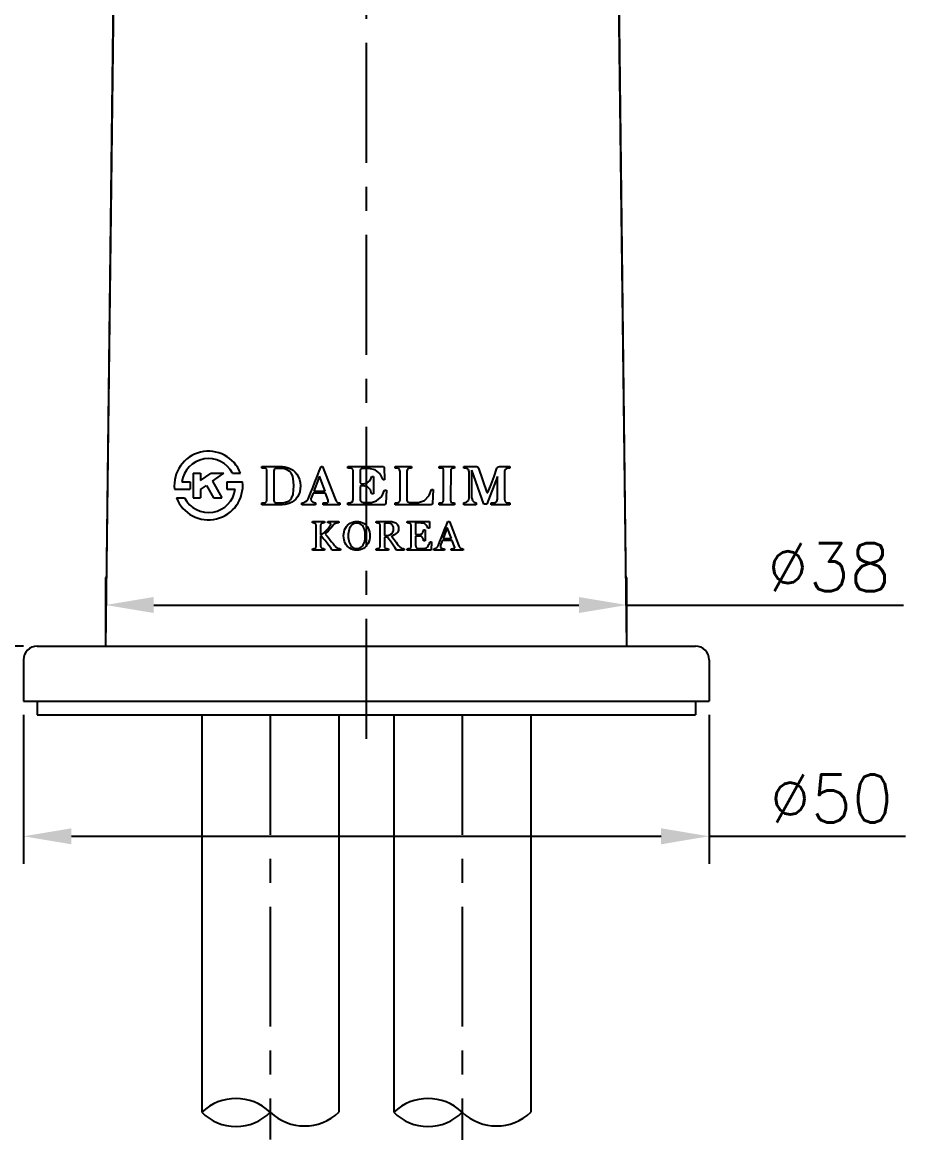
# Model space of a CAD drawing. Extents: x 8340 to 8934, y -6177 to -5757.
# Drawn here: x 8496.8 to 8561.2, y -6075 to -5993.5 of the extents above; entities that cross this region are included whole.
import ezdxf

# ---------------------------------------------------------------- set-up
doc = ezdxf.new("R2010")
doc.units = 0
doc.header["$LTSCALE"] = 7
doc.header["$MEASUREMENT"] = 0
doc.linetypes.add('CENTER', pattern=[2, 1.25, -0.25, 0.25, -0.25])
doc.layers.get('0').update_dxf_attribs({"color": 2, "linetype": 'CONTINUOUS'})
doc.layers.get('Defpoints').update_dxf_attribs({"linetype": 'CONTINUOUS'})
for name, color, linetype in [('CL', 1, 'CENTER'), ('D', 2, 'CONTINUOUS'), ('DIM', 2, 'CONTINUOUS'), ('DWG', 7, 'CONTINUOUS')]:
    doc.layers.add(name, color=color, linetype=linetype)
doc.styles.add('GHS', font='ROMANS.shx', dxfattribs={"bigfont": 'GHS.shx'})
doc.dimstyles.new('HONG', dxfattribs={"dimscale": 0, "dimtxt": 3.5, "dimasz": 3.5, "dimexe": 2, "dimexo": 1, "dimgap": 1, "dimtad": 1, "dimdec": 4, "dimdsep": 46, "dimtxsty": 'GHS', "dimcen": 3, "dimclrd": 2, "dimclre": 2, "dimclrt": 2, "dimadec": 0, "dimazin": 0, "dimtfac": 1, "dimtdec": 4, "dimtmove": 0, "dimatfit": 2, "dimfxl": 0, "dimtvp": 1, "dimtolj": 1, "dimarcsym": 0})

# ---------------------------------------------------------------- blocks, each defined once
blk = doc.blocks.new('*D12')
at = {"layer": 'D', "color": 2, "lineweight": -2}
for p, q in [((8496.894, -6043.982), (8496.894, -6054.848)), ((8546.894, -6043.982), (8546.894, -6054.848)), ((8500.394, -6052.848), (8543.394, -6052.848)), ((8546.894, -6052.848), (8561.228, -6052.848))]:
    blk.add_line(p, q, dxfattribs=at)
at = {"layer": 'D', "color": 2}
for points in [[(8500.394, -6052.265), (8500.394, -6053.432), (8496.894, -6052.848)], [(8543.394, -6052.265), (8543.394, -6053.432), (8546.894, -6052.848)]]:
    blk.add_solid(points, dxfattribs=at)
at = {"layer": 'Defpoints', "color": 0}
for p in [(8496.894, -6042.982), (8546.894, -6042.982), (8546.894, -6052.848)]:
    blk.add_point(p, dxfattribs=at)
at = {"layer": 'D', "color": 2, "insert": (8555.811, -6050.098), "char_height": 3.5, "attachment_point": 5, "style": 'GHS'}
blk.add_mtext('\\A1;%%C50', dxfattribs=at)
blk = doc.blocks.new('*D13')
at = {"layer": 'D', "color": 2, "lineweight": -2}
for p, q in [((8503.894, -5913.982), (8484.901, -5913.982)), ((8486.901, -6035.482), (8486.901, -5917.482)), ((8496.894, -6038.982), (8484.901, -6038.982))]:
    blk.add_line(p, q, dxfattribs=at)
at = {"layer": 'D', "color": 2}
for points in [[(8486.318, -5917.482), (8487.485, -5917.482), (8486.901, -5913.982)], [(8486.318, -6035.482), (8487.485, -6035.482), (8486.901, -6038.982)]]:
    blk.add_solid(points, dxfattribs=at)
at = {"layer": 'Defpoints', "color": 0}
for p in [(8486.901, -5913.982), (8504.894, -5913.982), (8497.894, -6038.982)]:
    blk.add_point(p, dxfattribs=at)
at = {"layer": 'D', "color": 2, "insert": (8484.151, -5976.482), "char_height": 3.5, "attachment_point": 5, "rotation": 90, "style": 'GHS'}
blk.add_mtext('\\A1;125', dxfattribs=at)
blk = doc.blocks.new('*D14')
at = {"layer": 'D', "color": 2, "lineweight": -2}
for p, q in [((8504.884, -5856.982), (8467.529, -5856.982)), ((8469.529, -5860.482), (8469.529, -6035.482)), ((8491.703, -6038.982), (8467.529, -6038.982))]:
    blk.add_line(p, q, dxfattribs=at)
at = {"layer": 'D', "color": 2}
for points in [[(8468.946, -5860.482), (8470.112, -5860.482), (8469.529, -5856.982)], [(8468.946, -6035.482), (8470.112, -6035.482), (8469.529, -6038.982)]]:
    blk.add_solid(points, dxfattribs=at)
at = {"layer": 'Defpoints', "color": 0}
for p in [(8505.884, -5856.982), (8469.529, -6038.982), (8492.703, -6038.982)]:
    blk.add_point(p, dxfattribs=at)
at = {"layer": 'D', "color": 2, "insert": (8466.779, -5949.423), "char_height": 3.5, "attachment_point": 5, "rotation": 90, "style": 'GHS'}
blk.add_mtext('\\A1;182', dxfattribs=at)
blk = doc.blocks.new('*D15')
at = {"layer": 'D', "color": 2, "lineweight": -2}
for p, q in [((8502.895, -6037.982), (8502.895, -6033.981)), ((8540.895, -6037.982), (8540.895, -6033.981)), ((8506.395, -6035.981), (8537.395, -6035.981)), ((8540.895, -6035.981), (8561.061, -6035.981))]:
    blk.add_line(p, q, dxfattribs=at)
at = {"layer": 'D', "color": 2}
for points in [[(8506.395, -6035.397), (8506.395, -6036.564), (8502.895, -6035.981)], [(8537.395, -6035.397), (8537.395, -6036.564), (8540.895, -6035.981)]]:
    blk.add_solid(points, dxfattribs=at)
at = {"layer": 'Defpoints', "color": 0}
for p in [(8540.895, -6035.981), (8502.895, -6038.982), (8540.895, -6038.982)]:
    blk.add_point(p, dxfattribs=at)
at = {"layer": 'D', "color": 2, "insert": (8555.645, -6033.231), "char_height": 3.5, "attachment_point": 5, "style": 'GHS'}
blk.add_mtext('\\A1;%%C38', dxfattribs=at)

msp = doc.modelspace()

# ---------------------------------------------------------------- linework, layer by layer
at = {"color": 7, "linetype": 'Continuous'}
for p, q in [((8502.89464, -6038.98238), (8504.38869, -5914.47634)), ((8540.89451, -6038.98238), (8539.40043, -5914.47636)), ((8502.90339, -6038.98238), (8503.84712, -5960.38097)), ((8540.88546, -6038.98238), (8539.94173, -5960.38097)), ((8497.89443, -6038.98238), (8545.89443, -6038.98238)), ((8496.89443, -6039.98238), (8496.89443, -6042.98238)), ((8546.89443, -6039.98238), (8546.89443, -6042.98238)), ((8496.89443, -6042.98238), (8546.89443, -6042.98238)), ((8497.89443, -6042.98238), (8497.89443, -6043.98238)), ((8545.89443, -6042.98238), (8545.89443, -6043.98238)), ((8497.89443, -6043.98238), (8545.89443, -6043.98238))]:
    msp.add_line(p, q, dxfattribs=at)
for centre, start, end in [((8497.89443, -6039.98238), 90, 180), ((8545.89443, -6039.98238), 0, 90)]:
    msp.add_arc(centre, 1, start, end, dxfattribs=at)
for centre, radius, start, end in [((8512.39443, -6075.59727), 3.6244, 46.3881408, 133.6118592), ((8526.39443, -6075.59727), 3.6244, 46.3881408, 133.6118592), ((8512.39443, -6070.49081), 3.52303, 224.7963347, 315.2036653), ((8517.39443, -6070.34979), 3.62378, 226.3787465, 313.6212535), ((8526.39443, -6070.49081), 3.52303, 224.7963347, 315.2036653), ((8531.39443, -6070.34979), 3.62378, 226.3787465, 313.6212535)]:
    msp.add_arc(centre, radius, start, end)
at = {"layer": 'CL'}
for p, q in [((8521.89443, -5854.98238), (8521.89443, -6045.98244)), ((8514.89443, -6043.98238), (8514.89443, -6074.9731)), ((8528.89443, -6043.98238), (8528.89443, -6074.99498))]:
    msp.add_line(p, q, dxfattribs=at)
at = {"layer": 'DIM'}
for p, q in [((8514.27395, -6026.00105), (8514.27395, -6025.86779)), ((8514.27395, -6025.86779), (8515.62849, -6025.86779)), ((8515.62849, -6025.86779), (8515.79601, -6025.87626)), ((8515.79601, -6025.87626), (8515.96185, -6025.90192)), ((8515.96185, -6025.90192), (8516.12604, -6025.94515)), ((8518.45839, -6026.22083), (8518.59563, -6025.86782)), ((8518.59563, -6025.86782), (8518.70655, -6025.86782)), ((8518.70655, -6025.86782), (8519.62694, -6028.24941)), ((8520.55849, -6026.00785), (8520.55849, -6025.86779)), ((8520.55849, -6025.86779), (8523.09381, -6025.86779)), ((8523.09381, -6025.86779), (8523.14446, -6025.87869)), ((8523.14446, -6025.87869), (8523.17421, -6025.90318)), ((8523.17421, -6025.90318), (8523.18671, -6025.93896)), ((8524.00819, -6026.00785), (8524.00819, -6025.86779)), ((8524.00819, -6025.86779), (8525.19011, -6025.86779)), ((8525.19011, -6025.86779), (8525.19011, -6026.00785)), ((8527.2207, -6025.86779), (8528.33546, -6025.86779)), ((8527.2207, -6026.00785), (8527.2207, -6025.86779)), ((8528.33546, -6025.86779), (8528.33546, -6026.00785)), ((8529.01578, -6025.86779), (8529.86697, -6025.86779)), ((8529.01578, -6026.00785), (8529.01578, -6025.86779)), ((8529.86697, -6025.86779), (8529.94832, -6025.88695)), ((8529.94832, -6025.88695), (8530.01952, -6025.93309)), ((8531.46084, -6025.94355), (8531.52483, -6025.89388)), ((8531.52483, -6025.89388), (8531.60041, -6025.86779)), ((8531.60041, -6025.86779), (8532.36265, -6025.86779)), ((8532.36265, -6025.86779), (8532.36265, -6026.00774)), ((8509.27295, -6026.37518), (8509.27295, -6028.16089)), ((8509.27295, -6026.37518), (8509.80866, -6026.37518)), ((8509.80866, -6026.37518), (8509.80866, -6026.90904)), ((8509.80866, -6026.90904), (8510.5711, -6026.37518)), ((8510.5711, -6026.37518), (8511.50509, -6026.37518)), ((8510.67046, -6026.95959), (8511.50509, -6026.37518)), ((8512.13865, -6026.37518), (8512.72414, -6026.37518)), ((8514.46908, -6026.00153), (8514.27395, -6026.00105)), ((8514.57861, -6026.03191), (8514.46908, -6026.00153)), ((8514.63531, -6026.10962), (8514.57861, -6026.03191)), ((8514.65072, -6026.21707), (8514.63531, -6026.10962)), ((8514.65072, -6028.32918), (8514.65072, -6026.21707)), ((8515.17246, -6026.12315), (8515.15548, -6026.1986)), ((8515.15548, -6026.1986), (8515.15548, -6028.34794)), ((8515.2273, -6026.05798), (8515.17246, -6026.12315)), ((8515.32638, -6026.03005), (8515.2273, -6026.05798)), ((8515.39613, -6026.02869), (8515.32638, -6026.03005)), ((8515.46533, -6026.02776), (8515.39613, -6026.02869)), ((8515.52607, -6026.0274), (8515.46533, -6026.02776)), ((8515.71342, -6026.03021), (8515.52607, -6026.0274)), ((8515.91736, -6026.04723), (8515.71342, -6026.03021)), ((8516.08537, -6026.09141), (8515.91736, -6026.04723)), ((8516.2066, -6026.15937), (8516.08537, -6026.09141)), ((8516.12604, -6025.94515), (8516.28199, -6026.00347)), ((8516.31095, -6026.24154), (8516.2066, -6026.15937)), ((8516.28199, -6026.00347), (8516.4238, -6026.07384)), ((8516.40495, -6026.34007), (8516.31095, -6026.24154)), ((8516.53194, -6026.61756), (8516.40495, -6026.34007)), ((8516.4238, -6026.07384), (8516.5517, -6026.1555)), ((8516.59029, -6026.97101), (8516.53194, -6026.61756)), ((8516.5517, -6026.1555), (8516.70418, -6026.28497)), ((8516.70418, -6026.28497), (8516.83347, -6026.43814)), ((8516.83347, -6026.43814), (8516.9389, -6026.61542)), ((8516.9389, -6026.61542), (8517.01891, -6026.81589)), ((8518.47043, -6026.59601), (8518.05994, -6027.67301)), ((8518.14823, -6027.02133), (8518.30934, -6026.60538)), ((8518.30934, -6026.60538), (8518.45839, -6026.22083)), ((8518.88874, -6027.67301), (8518.47043, -6026.59601)), ((8520.7674, -6026.00975), (8520.55849, -6026.00785)), ((8520.84793, -6026.03698), (8520.7674, -6026.00975)), ((8520.90769, -6026.10187), (8520.84793, -6026.03698)), ((8520.93108, -6026.18662), (8520.90769, -6026.10187)), ((8520.94103, -6028.28719), (8520.93108, -6026.18662)), ((8521.45808, -6026.09618), (8521.43647, -6026.17487)), ((8521.43647, -6026.17487), (8521.43647, -6027.02271)), ((8521.51558, -6026.04479), (8521.45808, -6026.09618)), ((8521.61251, -6026.02335), (8521.51558, -6026.04479)), ((8522.07215, -6026.02335), (8521.61251, -6026.02335)), ((8522.5425, -6026.12614), (8522.07215, -6026.02335)), ((8522.18745, -6026.90751), (8522.29505, -6026.61614)), ((8522.29505, -6026.61614), (8522.40844, -6026.61614)), ((8522.40844, -6026.61614), (8522.40844, -6027.87138)), ((8522.90752, -6026.41563), (8522.5425, -6026.12614)), ((8523.1282, -6026.86349), (8522.90752, -6026.41563)), ((8523.18671, -6025.93896), (8523.23408, -6026.86349)), ((8524.14621, -6026.00864), (8524.00819, -6026.00785)), ((8524.24606, -6026.03662), (8524.14621, -6026.00864)), ((8524.32468, -6026.11859), (8524.24606, -6026.03662)), ((8524.35515, -6026.2555), (8524.32468, -6026.11859)), ((8524.35636, -6028.3025), (8524.35515, -6026.2555)), ((8524.85454, -6026.22995), (8524.85168, -6028.25028)), ((8524.87066, -6026.13698), (8524.85454, -6026.22995)), ((8524.93643, -6026.04963), (8524.87066, -6026.13698)), ((8525.05351, -6026.00895), (8524.93643, -6026.04963)), ((8525.19011, -6026.00785), (8525.05351, -6026.00895)), ((8527.36825, -6026.00885), (8527.2207, -6026.00785)), ((8527.46745, -6026.03572), (8527.36825, -6026.00885)), ((8527.51771, -6026.10035), (8527.46745, -6026.03572)), ((8527.53164, -6026.17547), (8527.51771, -6026.10035)), ((8527.53164, -6028.29866), (8527.53164, -6026.17547)), ((8528.04958, -6026.15772), (8528.04602, -6028.34044)), ((8528.06972, -6026.08528), (8528.04958, -6026.15772)), ((8528.12304, -6026.03064), (8528.06972, -6026.08528)), ((8528.19896, -6026.00885), (8528.12304, -6026.03064)), ((8528.33546, -6026.00785), (8528.19896, -6026.00885)), ((8529.12642, -6026.00661), (8529.01578, -6026.00785)), ((8529.24608, -6026.02748), (8529.12642, -6026.00661)), ((8529.34986, -6026.10421), (8529.24608, -6026.02748)), ((8529.39407, -6026.25854), (8529.34986, -6026.10421)), ((8529.39345, -6028.17138), (8529.39407, -6026.25854)), ((8529.59659, -6028.19065), (8529.59659, -6026.15661)), ((8530.47851, -6028.62267), (8529.59684, -6026.15729)), ((8530.01952, -6025.93309), (8530.07436, -6026.00823)), ((8530.07436, -6026.00823), (8530.69564, -6027.78467)), ((8531.4644, -6026.60726), (8530.69129, -6028.62267)), ((8530.99466, -6027.19559), (8531.22158, -6026.60429)), ((8531.22158, -6026.60429), (8531.42251, -6026.00854)), ((8531.42251, -6026.00854), (8531.46084, -6025.94355)), ((8531.4644, -6028.2731), (8531.4644, -6026.60726)), ((8532.00811, -6026.13335), (8531.97818, -6026.25437)), ((8531.97818, -6026.25437), (8531.97818, -6028.2731)), ((8532.09057, -6026.04667), (8532.00811, -6026.13335)), ((8532.21448, -6026.01158), (8532.09057, -6026.04667)), ((8532.36265, -6026.00774), (8532.21448, -6026.01158)), ((8507.90341, -6027.53589), (8509.04973, -6027.53589)), ((8508.44308, -6027.00018), (8509.04973, -6027.00018)), ((8509.04973, -6027.00018), (8509.04973, -6027.53589)), ((8509.80866, -6027.56303), (8510.22996, -6027.26803)), ((8510.22996, -6027.26803), (8510.74545, -6028.16089)), ((8510.67046, -6026.95959), (8511.36404, -6028.16089)), ((8511.7283, -6027.00018), (8511.7283, -6027.53589)), ((8511.7283, -6027.00018), (8512.87463, -6027.00018)), ((8511.7283, -6027.53589), (8512.33495, -6027.53589)), ((8516.60433, -6027.28224), (8516.59029, -6026.97101)), ((8516.59642, -6027.57418), (8516.60433, -6027.28224)), ((8517.01891, -6026.81589), (8517.06989, -6027.03892)), ((8517.07718, -6027.51651), (8517.04045, -6027.73134)), ((8517.06989, -6027.03892), (8517.08779, -6027.28428)), ((8517.08779, -6027.28428), (8517.07718, -6027.51651)), ((8517.83226, -6027.82854), (8517.98547, -6027.43928)), ((8517.98547, -6027.43928), (8518.14823, -6027.02133)), ((8521.43647, -6027.02271), (8521.45494, -6027.0775)), ((8521.45324, -6027.3494), (8521.43647, -6027.39755)), ((8521.43647, -6027.39755), (8521.43647, -6028.13699)), ((8521.49391, -6027.312), (8521.45324, -6027.3494)), ((8521.45494, -6027.0775), (8521.49876, -6027.11978)), ((8521.55046, -6027.29644), (8521.49391, -6027.312)), ((8521.49876, -6027.11978), (8521.55228, -6027.1367)), ((8521.69314, -6027.29644), (8521.55046, -6027.29644)), ((8521.55228, -6027.1367), (8521.69314, -6027.1367)), ((8521.69314, -6027.1367), (8521.95983, -6027.07995)), ((8521.98982, -6027.37091), (8521.69314, -6027.29644)), ((8521.95983, -6027.07995), (8522.18745, -6026.90751)), ((8522.19755, -6027.57313), (8521.98982, -6027.37091)), ((8523.23408, -6026.86349), (8523.1282, -6026.86349)), ((8530.76798, -6027.78325), (8530.99466, -6027.19559)), ((8508.05389, -6028.16089), (8508.63938, -6028.16089)), ((8509.27295, -6028.16089), (8509.80866, -6028.16089)), ((8509.80866, -6027.56303), (8509.80866, -6028.16089)), ((8510.74545, -6028.16089), (8511.36404, -6028.16089)), ((8514.62169, -6028.42135), (8514.65072, -6028.32918)), ((8515.15548, -6028.34794), (8515.16718, -6028.4365)), ((8516.26618, -6028.37194), (8516.36736, -6028.28135)), ((8516.36736, -6028.28135), (8516.4526, -6028.17949)), ((8516.4526, -6028.17949), (8516.55482, -6027.91249)), ((8516.55482, -6027.91249), (8516.59642, -6027.57418)), ((8516.75163, -6028.25103), (8516.61559, -6028.38091)), ((8516.87069, -6028.09343), (8516.75163, -6028.25103)), ((8516.97035, -6027.92138), (8516.87069, -6028.09343)), ((8517.04045, -6027.73134), (8516.97035, -6027.92138)), ((8517.55288, -6028.38561), (8517.62797, -6028.30633)), ((8517.62797, -6028.30633), (8517.68875, -6028.18891)), ((8517.68875, -6028.18891), (8517.83226, -6027.82854)), ((8518.01765, -6027.81462), (8517.86223, -6028.22752)), ((8517.86223, -6028.22752), (8517.87445, -6028.3951)), ((8518.92735, -6027.81462), (8518.01765, -6027.81462)), ((8518.05994, -6027.67301), (8518.88874, -6027.67301)), ((8519.11653, -6028.33021), (8518.92735, -6027.81462)), ((8519.12575, -6028.4313), (8519.11653, -6028.33021)), ((8519.62694, -6028.24941), (8519.69247, -6028.40595)), ((8520.88283, -6028.45203), (8520.94103, -6028.28719)), ((8521.43647, -6028.13699), (8521.43843, -6028.21538)), ((8521.43843, -6028.21538), (8521.44427, -6028.28186)), ((8521.44427, -6028.28186), (8521.45391, -6028.33637)), ((8521.45391, -6028.33637), (8521.49559, -6028.42426)), ((8522.28116, -6027.87138), (8522.19755, -6027.57313)), ((8522.40844, -6027.87138), (8522.28116, -6027.87138)), ((8522.6441, -6028.39106), (8523.0296, -6028.07913)), ((8523.0296, -6028.07913), (8523.21978, -6027.61143)), ((8523.21978, -6027.61143), (8523.36198, -6027.61143)), ((8523.36198, -6027.61143), (8523.31723, -6028.5594)), ((8524.33135, -6028.40984), (8524.35636, -6028.3025)), ((8524.85168, -6028.25028), (8524.8575, -6028.36852)), ((8525.69761, -6028.5102), (8526.13378, -6028.34773)), ((8526.13378, -6028.34773), (8526.49146, -6027.99088)), ((8526.49146, -6027.99088), (8526.64596, -6027.55262)), ((8526.64596, -6027.55262), (8526.76868, -6027.55262)), ((8526.76868, -6027.55262), (8526.71644, -6028.5678)), ((8527.52577, -6028.3849), (8527.53164, -6028.29866)), ((8528.04602, -6028.34044), (8528.06171, -6028.43379)), ((8529.20955, -6028.47377), (8529.34177, -6028.35074)), ((8529.34177, -6028.35074), (8529.39345, -6028.17138)), ((8529.59659, -6028.19065), (8529.64329, -6028.36398)), ((8530.69564, -6027.78467), (8530.76798, -6027.78325)), ((8531.42354, -6028.42406), (8531.4644, -6028.2731)), ((8531.97818, -6028.2731), (8532.00847, -6028.40955)), ((8514.27395, -6028.5276), (8514.44678, -6028.52815)), ((8514.27395, -6028.66776), (8514.27395, -6028.5276)), ((8515.54969, -6028.6678), (8514.27395, -6028.6678)), ((8514.44678, -6028.52815), (8514.54734, -6028.49716)), ((8514.54734, -6028.49716), (8514.62169, -6028.42135)), ((8515.16718, -6028.4365), (8515.20211, -6028.48446)), ((8515.20211, -6028.48446), (8515.25994, -6028.5239)), ((8515.25994, -6028.5239), (8515.35675, -6028.52965)), ((8515.35675, -6028.52965), (8515.48485, -6028.52833)), ((8515.48485, -6028.52833), (8515.62777, -6028.52643)), ((8515.75469, -6028.66532), (8515.54969, -6028.6678)), ((8515.62777, -6028.52643), (8515.8092, -6028.51803)), ((8515.96873, -6028.65026), (8515.75469, -6028.66532)), ((8515.8092, -6028.51803), (8515.99521, -6028.49119)), ((8516.16569, -6028.61113), (8515.96873, -6028.65026)), ((8515.99521, -6028.49119), (8516.14897, -6028.44338)), ((8516.14897, -6028.44338), (8516.26618, -6028.37194)), ((8516.33045, -6028.5517), (8516.16569, -6028.61113)), ((8516.47491, -6028.47805), (8516.33045, -6028.5517)), ((8516.61559, -6028.38091), (8516.47491, -6028.47805)), ((8517.18944, -6028.5296), (8517.276, -6028.51779)), ((8517.18944, -6028.6678), (8517.18944, -6028.5296)), ((8518.19385, -6028.6678), (8517.18944, -6028.6678)), ((8517.276, -6028.51779), (8517.36782, -6028.49472)), ((8517.36782, -6028.49472), (8517.44626, -6028.46092)), ((8517.44626, -6028.46092), (8517.55288, -6028.38561)), ((8517.87445, -6028.3951), (8518.00442, -6028.49249)), ((8518.00442, -6028.49249), (8518.19385, -6028.5296)), ((8518.19385, -6028.5296), (8518.19385, -6028.6678)), ((8518.75725, -6028.53501), (8519.00042, -6028.53361)), ((8518.75725, -6028.6678), (8518.75725, -6028.53501)), ((8519.96262, -6028.6678), (8518.75725, -6028.6678)), ((8519.00042, -6028.53361), (8519.07815, -6028.50432)), ((8519.12575, -6028.4313), (8519.07815, -6028.50432)), ((8519.69247, -6028.40595), (8519.78401, -6028.4978)), ((8519.78401, -6028.4978), (8519.96262, -6028.5296)), ((8519.96262, -6028.5296), (8519.96262, -6028.6678)), ((8520.55849, -6028.52764), (8520.73961, -6028.51236)), ((8520.55849, -6028.6678), (8520.55849, -6028.52764)), ((8521.44651, -6028.6678), (8520.55849, -6028.6678)), ((8520.73961, -6028.51236), (8520.88283, -6028.45203)), ((8522.33456, -6028.6678), (8521.44651, -6028.6678)), ((8521.49559, -6028.42426), (8521.56808, -6028.4841)), ((8521.56808, -6028.4841), (8521.66648, -6028.50675)), ((8521.66648, -6028.50675), (8521.82846, -6028.50958)), ((8521.82846, -6028.50958), (8522.08794, -6028.5078)), ((8522.08794, -6028.5078), (8522.2832, -6028.50615)), ((8522.2832, -6028.50615), (8522.6441, -6028.39106)), ((8523.22272, -6028.6678), (8522.33456, -6028.6678)), ((8523.25997, -6028.65301), (8523.22272, -6028.6678)), ((8523.29899, -6028.61414), (8523.25997, -6028.65301)), ((8523.31723, -6028.5594), (8523.29899, -6028.61414)), ((8524.00819, -6028.6678), (8524.00819, -6028.52764)), ((8524.00819, -6028.52764), (8524.16803, -6028.52784)), ((8526.60702, -6028.6678), (8524.00819, -6028.6678)), ((8524.16803, -6028.52784), (8524.26437, -6028.4874)), ((8524.26437, -6028.4874), (8524.33135, -6028.40984)), ((8524.8575, -6028.36852), (8524.90771, -6028.46053)), ((8524.90771, -6028.46053), (8525.05157, -6028.50615)), ((8525.05157, -6028.50615), (8525.69761, -6028.5102)), ((8526.66232, -6028.65767), (8526.60702, -6028.6678)), ((8526.70042, -6028.62635), (8526.66232, -6028.65767)), ((8526.71644, -6028.5678), (8526.70042, -6028.62635)), ((8527.2207, -6028.52764), (8527.37495, -6028.52542)), ((8527.2207, -6028.6678), (8527.2207, -6028.52764)), ((8528.33546, -6028.6678), (8527.2207, -6028.6678)), ((8527.37495, -6028.52542), (8527.48507, -6028.4796)), ((8527.48507, -6028.4796), (8527.52577, -6028.3849)), ((8528.06171, -6028.43379), (8528.11176, -6028.49871)), ((8528.11176, -6028.49871), (8528.20079, -6028.52705)), ((8528.20079, -6028.52705), (8528.33546, -6028.52764)), ((8528.33546, -6028.52764), (8528.33546, -6028.6678)), ((8529.00615, -6028.52764), (8529.20955, -6028.47377)), ((8529.00615, -6028.6678), (8529.00615, -6028.52764)), ((8529.91524, -6028.6678), (8529.00615, -6028.6678)), ((8529.64329, -6028.36398), (8529.76084, -6028.48073)), ((8529.76084, -6028.48073), (8529.91524, -6028.52764)), ((8529.91524, -6028.52764), (8529.91524, -6028.6678)), ((8530.69129, -6028.62267), (8530.47851, -6028.62267)), ((8531.0001, -6028.6678), (8531.0001, -6028.52764)), ((8531.0001, -6028.52764), (8531.17241, -6028.52947)), ((8532.36265, -6028.6678), (8531.0001, -6028.6678)), ((8531.17241, -6028.52947), (8531.31829, -6028.50577)), ((8531.31829, -6028.50577), (8531.42354, -6028.42406)), ((8532.00847, -6028.40955), (8532.09217, -6028.49644)), ((8532.09217, -6028.49644), (8532.21855, -6028.52715)), ((8532.21855, -6028.52715), (8532.36265, -6028.52764)), ((8532.36265, -6028.52764), (8532.36265, -6028.6678)), ((8517.97316, -6029.88238), (8518.84466, -6029.88238)), ((8517.97316, -6029.98741), (8517.97316, -6029.88238)), ((8518.84466, -6029.88238), (8518.84466, -6029.98741)), ((8519.09643, -6029.98741), (8519.09643, -6029.88238)), ((8519.09643, -6029.88238), (8519.88385, -6029.88238)), ((8519.88385, -6029.88238), (8519.88385, -6029.98741)), ((8520.72065, -6030.01195), (8520.8331, -6029.95556)), ((8520.8331, -6029.95556), (8520.95205, -6029.91489)), ((8520.95205, -6029.91489), (8521.07468, -6029.89051)), ((8521.07468, -6029.89051), (8521.20082, -6029.88235)), ((8521.20082, -6029.88235), (8521.33125, -6029.89066)), ((8521.33125, -6029.89066), (8521.45658, -6029.91553)), ((8521.45658, -6029.91553), (8521.57682, -6029.95696)), ((8521.57682, -6029.95696), (8521.68912, -6030.0138)), ((8522.62028, -6029.88238), (8523.58967, -6029.88238)), ((8522.62028, -6029.98741), (8522.62028, -6029.88238)), ((8523.58967, -6029.88238), (8523.67678, -6029.88539)), ((8523.67678, -6029.88539), (8523.76016, -6029.89447)), ((8523.76016, -6029.89447), (8523.83986, -6029.90964)), ((8523.83986, -6029.90964), (8523.9152, -6029.93153)), ((8523.9152, -6029.93153), (8523.98578, -6029.96078)), ((8523.98578, -6029.96078), (8524.05148, -6029.99758)), ((8524.8757, -6029.98741), (8524.8757, -6029.88238)), ((8524.8757, -6029.88238), (8526.501, -6029.88238)), ((8526.501, -6029.88238), (8526.501, -6030.38852)), ((8527.73317, -6030.14726), (8527.83611, -6029.88241)), ((8527.83611, -6029.88241), (8527.95278, -6029.88241)), ((8527.95278, -6029.88241), (8528.64309, -6031.66864)), ((8518.00232, -6029.99068), (8517.97316, -6029.98741)), ((8518.03429, -6029.99651), (8518.00232, -6029.99068)), ((8518.06916, -6030.00511), (8518.03429, -6029.99651)), ((8518.10422, -6030.01533), (8518.06916, -6030.00511)), ((8518.13577, -6030.02673), (8518.10422, -6030.01533)), ((8518.16412, -6030.03897), (8518.13577, -6030.02673)), ((8518.19383, -6030.05652), (8518.16412, -6030.03897)), ((8518.21633, -6030.0767), (8518.19383, -6030.05652)), ((8518.23132, -6030.09954), (8518.21633, -6030.0767)), ((8518.24096, -6030.12584), (8518.23132, -6030.09954)), ((8518.24671, -6030.15504), (8518.24096, -6030.12584)), ((8518.2486, -6030.18707), (8518.24671, -6030.15504)), ((8518.2486, -6031.70253), (8518.2486, -6030.18707)), ((8518.56585, -6030.1407), (8518.56388, -6030.1723)), ((8518.56388, -6030.1723), (8518.56388, -6030.89769)), ((8518.57173, -6030.11053), (8518.56585, -6030.1407)), ((8518.58148, -6030.08194), (8518.57173, -6030.11053)), ((8518.59676, -6030.05713), (8518.58148, -6030.08194)), ((8518.61955, -6030.03743), (8518.59676, -6030.05713)), ((8518.64971, -6030.02284), (8518.61955, -6030.03743)), ((8518.67295, -6030.01568), (8518.64971, -6030.02284)), ((8518.70338, -6030.0083), (8518.67295, -6030.01568)), ((8518.68147, -6030.8215), (8518.76887, -6030.74321)), ((8518.7411, -6030.0004), (8518.70338, -6030.0083)), ((8518.78026, -6029.99395), (8518.7411, -6030.0004)), ((8518.76887, -6030.74321), (8518.85526, -6030.66281)), ((8518.81485, -6029.98959), (8518.78026, -6029.99395)), ((8518.84466, -6029.98741), (8518.81485, -6029.98959)), ((8518.85526, -6030.66281), (8518.93851, -6030.58145)), ((8518.99966, -6030.70064), (8518.89056, -6030.80587)), ((8518.93851, -6030.58145), (8519.01646, -6030.50028)), ((8519.10934, -6030.58808), (8518.99966, -6030.70064)), ((8519.01646, -6030.50028), (8519.08929, -6030.41932)), ((8519.08929, -6030.41932), (8519.16019, -6030.33576)), ((8519.11171, -6029.98847), (8519.09643, -6029.98741)), ((8519.21966, -6030.46839), (8519.10934, -6030.58808)), ((8519.12952, -6029.98962), (8519.11171, -6029.98847)), ((8519.14997, -6029.99097), (8519.12952, -6029.98962)), ((8519.17265, -6029.99313), (8519.14997, -6029.99097)), ((8519.16019, -6030.33576), (8519.21713, -6030.2639)), ((8519.19722, -6029.99678), (8519.17265, -6029.99313)), ((8519.22365, -6030.00207), (8519.19722, -6029.99678)), ((8519.21713, -6030.2639), (8519.26002, -6030.20416)), ((8519.32839, -6030.34635), (8519.21966, -6030.46839)), ((8519.24652, -6030.0086), (8519.22365, -6030.00207)), ((8519.26761, -6030.01618), (8519.24652, -6030.0086)), ((8519.26002, -6030.20416), (8519.28997, -6030.15244)), ((8519.28675, -6030.02481), (8519.26761, -6030.01618)), ((8519.30195, -6030.03522), (8519.28675, -6030.02481)), ((8519.28997, -6030.15244), (8519.30805, -6030.10473)), ((8519.31108, -6030.04736), (8519.30195, -6030.03522)), ((8519.30805, -6030.10473), (8519.31412, -6030.06118)), ((8519.31412, -6030.06118), (8519.31108, -6030.04736)), ((8519.43445, -6030.2269), (8519.32839, -6030.34635)), ((8519.53777, -6030.11024), (8519.43445, -6030.2269)), ((8519.56341, -6030.08588), (8519.53777, -6030.11024)), ((8519.59375, -6030.06437), (8519.56341, -6030.08588)), ((8519.62876, -6030.04547), (8519.59375, -6030.06437)), ((8519.66534, -6030.02992), (8519.62876, -6030.04547)), ((8519.70109, -6030.01738), (8519.66534, -6030.02992)), ((8519.73586, -6030.00804), (8519.70109, -6030.01738)), ((8519.75626, -6030.00418), (8519.73586, -6030.00804)), ((8519.77407, -6030.00066), (8519.75626, -6030.00418)), ((8519.78943, -6029.99758), (8519.77407, -6030.00066)), ((8519.80311, -6029.99499), (8519.78943, -6029.99758)), ((8519.8169, -6029.99316), (8519.80311, -6029.99499)), ((8519.83093, -6029.9919), (8519.8169, -6029.99316)), ((8519.84299, -6029.99097), (8519.83093, -6029.9919)), ((8519.85422, -6029.98999), (8519.84299, -6029.99097)), ((8519.86469, -6029.98898), (8519.85422, -6029.98999)), ((8519.87353, -6029.9881), (8519.86469, -6029.98898)), ((8519.87983, -6029.98757), (8519.87353, -6029.9881)), ((8519.88385, -6029.98741), (8519.87983, -6029.98757)), ((8520.23769, -6030.93459), (8520.2462, -6030.77764)), ((8520.2462, -6030.77764), (8520.27175, -6030.63238)), ((8520.27175, -6030.63238), (8520.3144, -6030.49877)), ((8520.3144, -6030.49877), (8520.37147, -6030.3769)), ((8520.37147, -6030.3769), (8520.44158, -6030.26653)), ((8520.44158, -6030.26653), (8520.52451, -6030.16768)), ((8520.52451, -6030.16768), (8520.61783, -6030.08269)), ((8520.59484, -6030.69727), (8520.58326, -6030.81407)), ((8520.6141, -6030.58417), (8520.59484, -6030.69727)), ((8520.64117, -6030.47794), (8520.6141, -6030.58417)), ((8520.61783, -6030.08269), (8520.72065, -6030.01195)), ((8520.67628, -6030.38104), (8520.64117, -6030.47794)), ((8520.7192, -6030.29346), (8520.67628, -6030.38104)), ((8520.77414, -6030.21256), (8520.7192, -6030.29346)), ((8520.83874, -6030.14329), (8520.77414, -6030.21256)), ((8520.91301, -6030.08576), (8520.83874, -6030.14329)), ((8520.99764, -6030.04271), (8520.91301, -6030.08576)), ((8521.09358, -6030.01682), (8520.99764, -6030.04271)), ((8521.20082, -6030.00816), (8521.09358, -6030.01682)), ((8521.29782, -6030.01558), (8521.20082, -6030.00816)), ((8521.38733, -6030.03788), (8521.29782, -6030.01558)), ((8521.46923, -6030.07517), (8521.38733, -6030.03788)), ((8521.54299, -6030.12577), (8521.46923, -6030.07517)), ((8521.60799, -6030.18805), (8521.54299, -6030.12577)), ((8521.66402, -6030.26217), (8521.60799, -6030.18805)), ((8521.71177, -6030.34878), (8521.66402, -6030.26217)), ((8521.68912, -6030.0138), (8521.79079, -6030.08396)), ((8521.75109, -6030.44673), (8521.71177, -6030.34878)), ((8521.78213, -6030.55607), (8521.75109, -6030.44673)), ((8521.80449, -6030.67474), (8521.78213, -6030.55607)), ((8521.79079, -6030.08396), (8521.88183, -6030.16768)), ((8521.81774, -6030.80091), (8521.80449, -6030.67474)), ((8521.88183, -6030.16768), (8521.96372, -6030.2662)), ((8521.96372, -6030.2662), (8522.03294, -6030.37753)), ((8522.03294, -6030.37753), (8522.08922, -6030.50167)), ((8522.08922, -6030.50167), (8522.13083, -6030.63664)), ((8522.13083, -6030.63664), (8522.15567, -6030.78102)), ((8522.15567, -6030.78102), (8522.16393, -6030.93459)), ((8522.64991, -6029.99033), (8522.62028, -6029.98741)), ((8522.68337, -6029.99499), (8522.64991, -6029.99033)), ((8522.72078, -6030.00154), (8522.68337, -6029.99499)), ((8522.75778, -6030.00902), (8522.72078, -6030.00154)), ((8522.78997, -6030.01714), (8522.75778, -6030.00902)), ((8522.81731, -6030.02587), (8522.78997, -6030.01714)), ((8522.84928, -6030.04174), (8522.81731, -6030.02587)), ((8522.87236, -6030.06192), (8522.84928, -6030.04174)), ((8522.8865, -6030.08644), (8522.87236, -6030.06192)), ((8522.89483, -6030.11442), (8522.8865, -6030.08644)), ((8522.89989, -6030.14506), (8522.89483, -6030.11442)), ((8522.9016, -6030.17858), (8522.89989, -6030.14506)), ((8522.9016, -6031.69707), (8522.9016, -6030.17858)), ((8523.21685, -6030.00207), (8523.21685, -6030.90323)), ((8523.46851, -6030.00207), (8523.21685, -6030.00207)), ((8523.59151, -6030.01456), (8523.46851, -6030.00207)), ((8523.69467, -6030.05183), (8523.59151, -6030.01456)), ((8523.65274, -6030.84527), (8523.75086, -6030.77254)), ((8523.7777, -6030.1137), (8523.69467, -6030.05183)), ((8523.75086, -6030.77254), (8523.82674, -6030.6746)), ((8523.83869, -6030.19711), (8523.7777, -6030.1137)), ((8523.82674, -6030.6746), (8523.87221, -6030.55587)), ((8523.87519, -6030.29787), (8523.83869, -6030.19711)), ((8523.87221, -6030.55587), (8523.88733, -6030.41629)), ((8523.88733, -6030.41629), (8523.87519, -6030.29787)), ((8524.05148, -6029.99758), (8524.10864, -6030.041)), ((8524.10669, -6030.75838), (8524.05915, -6030.7989)), ((8524.15075, -6030.71017), (8524.10669, -6030.75838)), ((8524.10864, -6030.041), (8524.15752, -6030.09251)), ((8524.18712, -6030.65644), (8524.15075, -6030.71017)), ((8524.15752, -6030.09251), (8524.19798, -6030.15217)), ((8524.21582, -6030.59718), (8524.18712, -6030.65644)), ((8524.19798, -6030.15217), (8524.22852, -6030.22019)), ((8524.2365, -6030.53188), (8524.21582, -6030.59718)), ((8524.22852, -6030.22019), (8524.24702, -6030.29702)), ((8524.24902, -6030.46032), (8524.2365, -6030.53188)), ((8524.24702, -6030.29702), (8524.25322, -6030.38264)), ((8524.25322, -6030.38264), (8524.24902, -6030.46032)), ((8524.90544, -6029.99068), (8524.8757, -6029.98741)), ((8524.94111, -6029.99651), (8524.90544, -6029.99068)), ((8524.98293, -6030.00511), (8524.94111, -6029.99651)), ((8525.02486, -6030.01533), (8524.98293, -6030.00511)), ((8525.06072, -6030.02673), (8525.02486, -6030.01533)), ((8525.09057, -6030.03897), (8525.06072, -6030.02673)), ((8525.12107, -6030.05654), (8525.09057, -6030.03897)), ((8525.14381, -6030.07696), (8525.12107, -6030.05654)), ((8525.1588, -6030.1005), (8525.14381, -6030.07696)), ((8525.16764, -6030.12699), (8525.1588, -6030.1005)), ((8525.17309, -6030.15582), (8525.16764, -6030.12699)), ((8525.17493, -6030.18707), (8525.17309, -6030.15582)), ((8525.17493, -6031.69707), (8525.17493, -6030.18707)), ((8525.49022, -6029.99904), (8525.49022, -6030.83417)), ((8525.82006, -6029.99904), (8525.49022, -6029.99904)), ((8525.87245, -6029.99939), (8525.82006, -6029.99904)), ((8525.92075, -6030.0004), (8525.87245, -6029.99939)), ((8525.89333, -6030.81248), (8525.92684, -6030.79493)), ((8525.9651, -6030.00207), (8525.92075, -6030.0004)), ((8525.92684, -6030.79493), (8525.95767, -6030.77095)), ((8525.95767, -6030.77095), (8525.98576, -6030.74068)), ((8526.00548, -6030.00439), (8525.9651, -6030.00207)), ((8525.98576, -6030.74068), (8526.00644, -6030.70878)), ((8526.04196, -6030.0074), (8526.00548, -6030.00439)), ((8526.00644, -6030.70878), (8526.02503, -6030.67063)), ((8526.02503, -6030.67063), (8526.04132, -6030.62602)), ((8526.04132, -6030.62602), (8526.05476, -6030.57895)), ((8526.07465, -6030.01121), (8526.04196, -6030.0074)), ((8526.05476, -6030.57895), (8526.06493, -6030.53388)), ((8526.06493, -6030.53388), (8526.0718, -6030.4907)), ((8526.0718, -6030.4907), (8526.18271, -6030.4907)), ((8526.13492, -6030.03168), (8526.07465, -6030.01121)), ((8526.19743, -6030.07789), (8526.13492, -6030.03168)), ((8526.18271, -6030.4907), (8526.18271, -6031.31201)), ((8526.26204, -6030.14964), (8526.19743, -6030.07789)), ((8526.31973, -6030.2323), (8526.26204, -6030.14964)), ((8526.36243, -6030.31188), (8526.31973, -6030.2323)), ((8526.3898, -6030.38852), (8526.36243, -6030.31188)), ((8526.501, -6030.38852), (8526.3898, -6030.38852)), ((8527.37845, -6031.06109), (8527.50047, -6030.74766)), ((8527.79944, -6030.33328), (8527.49158, -6031.13614)), ((8527.50047, -6030.74766), (8527.62135, -6030.4357)), ((8527.62135, -6030.4357), (8527.73317, -6030.14726)), ((8528.11306, -6031.13614), (8527.79944, -6030.33328)), ((8518.56388, -6030.89769), (8518.59301, -6030.89769)), ((8518.56388, -6030.95533), (8518.56388, -6031.68629)), ((8518.60235, -6030.95533), (8518.56388, -6030.95533)), ((8518.59301, -6030.89769), (8518.68147, -6030.8215)), ((8518.75197, -6031.11991), (8518.60235, -6030.95533)), ((8518.89722, -6031.28784), (8518.75197, -6031.11991)), ((8518.89056, -6030.80587), (8519.03208, -6030.96766)), ((8519.03826, -6031.45905), (8518.89722, -6031.28784)), ((8519.03208, -6030.96766), (8519.1563, -6031.11362)), ((8519.17259, -6031.63267), (8519.03826, -6031.45905)), ((8519.1563, -6031.11362), (8519.26306, -6031.24378)), ((8519.26306, -6031.24378), (8519.36323, -6031.3689)), ((8519.36323, -6031.3689), (8519.46767, -6031.49959)), ((8519.46767, -6031.49959), (8519.57624, -6031.63576)), ((8520.24584, -6031.08008), (8520.23769, -6030.93459)), ((8520.27012, -6031.21958), (8520.24584, -6031.08008)), ((8520.31041, -6031.35288), (8520.27012, -6031.21958)), ((8520.36505, -6031.47699), (8520.31041, -6031.35288)), ((8520.4317, -6031.58784), (8520.36505, -6031.47699)), ((8520.51041, -6031.6854), (8520.4317, -6031.58784)), ((8520.58326, -6030.81407), (8520.5794, -6030.93459)), ((8520.5794, -6030.93459), (8520.58359, -6031.06563)), ((8520.58359, -6031.06563), (8520.59599, -6031.18791)), ((8520.59599, -6031.18791), (8520.61651, -6031.3013)), ((8520.61651, -6031.3013), (8520.64536, -6031.40666)), ((8520.64536, -6031.40666), (8520.68392, -6031.50366)), ((8520.68392, -6031.50366), (8520.73211, -6031.59249)), ((8520.73211, -6031.59249), (8520.7873, -6031.66927)), ((8521.61551, -6031.66671), (8521.67131, -6031.58819)), ((8521.67131, -6031.58819), (8521.71917, -6031.49863)), ((8521.71917, -6031.49863), (8521.75762, -6031.40173)), ((8521.75762, -6031.40173), (8521.78653, -6031.29749)), ((8521.78653, -6031.29749), (8521.80647, -6031.18481)), ((8521.80647, -6031.18481), (8521.81825, -6031.06385)), ((8521.82211, -6030.93459), (8521.81774, -6030.80091)), ((8521.81825, -6031.06385), (8521.82211, -6030.93459)), ((8521.95973, -6031.60206), (8521.87611, -6031.69988)), ((8522.03029, -6031.49147), (8521.95973, -6031.60206)), ((8522.08762, -6031.368), (8522.03029, -6031.49147)), ((8522.13012, -6031.23327), (8522.08762, -6031.368)), ((8522.15549, -6031.08877), (8522.13012, -6031.23327)), ((8522.16393, -6030.93459), (8522.15549, -6031.08877)), ((8523.21685, -6030.90323), (8523.41095, -6030.90323)), ((8523.43161, -6031.03059), (8523.21685, -6031.03059)), ((8523.21685, -6031.03059), (8523.21685, -6031.69707)), ((8523.41095, -6030.90323), (8523.53935, -6030.88877)), ((8523.54691, -6031.18116), (8523.43161, -6031.03059)), ((8523.53935, -6030.88877), (8523.65274, -6030.84527)), ((8523.65654, -6031.32868), (8523.54691, -6031.18116)), ((8523.7605, -6031.4731), (8523.65654, -6031.32868)), ((8523.81353, -6030.9245), (8523.74091, -6030.94769)), ((8523.74091, -6030.94769), (8523.8385, -6031.07779)), ((8523.86587, -6031.62506), (8523.7605, -6031.4731)), ((8523.88208, -6030.89815), (8523.81353, -6030.9245)), ((8523.8385, -6031.07779), (8523.92449, -6031.19328)), ((8523.94646, -6030.86854), (8523.88208, -6030.89815)), ((8523.92449, -6031.19328), (8523.99896, -6031.29439)), ((8524.00566, -6030.83566), (8523.94646, -6030.86854)), ((8523.99896, -6031.29439), (8524.07272, -6031.3947)), ((8524.05915, -6030.7989), (8524.00566, -6030.83566)), ((8524.07272, -6031.3947), (8524.15688, -6031.50856)), ((8524.15688, -6031.50856), (8524.25155, -6031.63576)), ((8525.49022, -6030.83417), (8525.72699, -6030.83417)), ((8525.72699, -6030.95376), (8525.49022, -6030.95376)), ((8525.49022, -6030.95376), (8525.49022, -6031.5843)), ((8525.49022, -6031.5843), (8525.49171, -6031.64308)), ((8525.72699, -6030.83417), (8525.79613, -6030.83167)), ((8525.78676, -6030.95578), (8525.72699, -6030.95376)), ((8525.83846, -6030.9618), (8525.78676, -6030.95578)), ((8525.79613, -6030.83167), (8525.85156, -6030.82435)), ((8525.88169, -6030.97157), (8525.83846, -6030.9618)), ((8525.85156, -6030.82435), (8525.89333, -6030.81248)), ((8525.9192, -6030.98768), (8525.88169, -6030.97157)), ((8525.95394, -6031.01273), (8525.9192, -6030.98768)), ((8525.98576, -6031.04672), (8525.95394, -6031.01273)), ((8526.00426, -6031.07537), (8525.98576, -6031.04672)), ((8526.02234, -6031.11365), (8526.00426, -6031.07537)), ((8526.03975, -6031.16149), (8526.02234, -6031.11365)), ((8526.05474, -6031.21354), (8526.03975, -6031.16149)), ((8526.06541, -6031.26367), (8526.05474, -6031.21354)), ((8526.0718, -6031.31201), (8526.06541, -6031.26367)), ((8526.18271, -6031.31201), (8526.0718, -6031.31201)), ((8526.40817, -6031.66406), (8526.4571, -6031.57624)), ((8526.4571, -6031.57624), (8526.50105, -6031.48822)), ((8526.50105, -6031.48822), (8526.53281, -6031.41738)), ((8526.53281, -6031.41738), (8526.55246, -6031.36347)), ((8526.55246, -6031.36347), (8526.65927, -6031.36347)), ((8526.65927, -6031.36347), (8526.61944, -6031.98238)), ((8527.15573, -6031.62317), (8527.2635, -6031.35295)), ((8527.2635, -6031.35295), (8527.37845, -6031.06109)), ((8527.328, -6031.58391), (8527.31676, -6031.6232)), ((8527.34209, -6031.53976), (8527.328, -6031.58391)), ((8527.35747, -6031.49309), (8527.34209, -6031.53976)), ((8527.37398, -6031.44398), (8527.35747, -6031.49309)), ((8527.39283, -6031.39032), (8527.37398, -6031.44398)), ((8527.41501, -6031.33103), (8527.39283, -6031.39032)), ((8527.44073, -6031.26612), (8527.41501, -6031.33103)), ((8528.16576, -6031.26612), (8527.44073, -6031.26612)), ((8527.49158, -6031.13614), (8528.11306, -6031.13614)), ((8528.33782, -6031.72972), (8528.16576, -6031.26612)), ((8517.97316, -6031.87736), (8517.99931, -6031.87499)), ((8517.97316, -6031.98238), (8517.97316, -6031.87736)), ((8518.84466, -6031.98238), (8517.97316, -6031.98238)), ((8517.99931, -6031.87499), (8518.03229, -6031.87193)), ((8518.03229, -6031.87193), (8518.0722, -6031.86823)), ((8518.0722, -6031.86823), (8518.11139, -6031.86383)), ((8518.11139, -6031.86383), (8518.14205, -6031.85798)), ((8518.14205, -6031.85798), (8518.16412, -6031.85063)), ((8518.16412, -6031.85063), (8518.19083, -6031.83575)), ((8518.19083, -6031.83575), (8518.21226, -6031.81666)), ((8518.21226, -6031.81666), (8518.22826, -6031.79339)), ((8518.22826, -6031.79339), (8518.23968, -6031.76685)), ((8518.23968, -6031.76685), (8518.24641, -6031.73655)), ((8518.24641, -6031.73655), (8518.2486, -6031.70253)), ((8518.56388, -6031.68629), (8518.56588, -6031.71786)), ((8518.56588, -6031.71786), (8518.57187, -6031.74696)), ((8518.57187, -6031.74696), (8518.5819, -6031.7738)), ((8518.5819, -6031.7738), (8518.59788, -6031.79789)), ((8518.59788, -6031.79789), (8518.6204, -6031.8186)), ((8518.6204, -6031.8186), (8518.64971, -6031.83585)), ((8518.64971, -6031.83585), (8518.66994, -6031.84336)), ((8518.66994, -6031.84336), (8518.69925, -6031.85175)), ((8518.69925, -6031.85175), (8518.73764, -6031.86122)), ((8518.73764, -6031.86122), (8518.77816, -6031.86937)), ((8518.77816, -6031.86937), (8518.81386, -6031.87477)), ((8518.81386, -6031.87477), (8518.84466, -6031.87736)), ((8518.84466, -6031.87736), (8518.84466, -6031.98238)), ((8519.2986, -6031.80707), (8519.17259, -6031.63267)), ((8519.41608, -6031.98238), (8519.2986, -6031.80707)), ((8520.00522, -6031.98238), (8519.41608, -6031.98238)), ((8519.57624, -6031.63576), (8519.61862, -6031.68568)), ((8519.61862, -6031.68568), (8519.66103, -6031.72843)), ((8519.66103, -6031.72843), (8519.70349, -6031.76416)), ((8519.70349, -6031.76416), (8519.74396, -6031.79347)), ((8519.74396, -6031.79347), (8519.78032, -6031.81746)), ((8519.78032, -6031.81746), (8519.81269, -6031.83585)), ((8519.81269, -6031.83585), (8519.84059, -6031.84762)), ((8519.84059, -6031.84762), (8519.87278, -6031.85766)), ((8519.87278, -6031.85766), (8519.90912, -6031.86572)), ((8519.90912, -6031.86572), (8519.94556, -6031.87137)), ((8519.94556, -6031.87137), (8519.97767, -6031.87528)), ((8519.97767, -6031.87528), (8520.00522, -6031.87736)), ((8520.00522, -6031.87736), (8520.00522, -6031.98238)), ((8520.60079, -6031.77209), (8520.51041, -6031.6854)), ((8520.70219, -6031.84489), (8520.60079, -6031.77209)), ((8520.81471, -6031.90379), (8520.70219, -6031.84489)), ((8520.7873, -6031.66927), (8520.85129, -6031.73397)), ((8520.93635, -6031.94733), (8520.81471, -6031.90379)), ((8520.85129, -6031.73397), (8520.92401, -6031.7867)), ((8520.92401, -6031.7867), (8521.00625, -6031.82561)), ((8521.06505, -6031.97359), (8520.93635, -6031.94733)), ((8521.00625, -6031.82561), (8521.09863, -6031.84888)), ((8521.20082, -6031.98238), (8521.06505, -6031.97359)), ((8521.09863, -6031.84888), (8521.20082, -6031.8566)), ((8521.20082, -6031.8566), (8521.29828, -6031.8487)), ((8521.32927, -6031.97423), (8521.20082, -6031.98238)), ((8521.29828, -6031.8487), (8521.38919, -6031.8251)), ((8521.45266, -6031.94967), (8521.32927, -6031.97423)), ((8521.38919, -6031.8251), (8521.47352, -6031.78588)), ((8521.57093, -6031.90869), (8521.45266, -6031.94967)), ((8521.47352, -6031.78588), (8521.54954, -6031.73264)), ((8521.54954, -6031.73264), (8521.61551, -6031.66671)), ((8521.68206, -6031.85299), (8521.57093, -6031.90869)), ((8521.78381, -6031.78334), (8521.68206, -6031.85299)), ((8521.87611, -6031.69988), (8521.78381, -6031.78334)), ((8522.62028, -6031.87736), (8522.64757, -6031.87483)), ((8522.62028, -6031.98238), (8522.62028, -6031.87736)), ((8523.50844, -6031.98238), (8522.62028, -6031.98238)), ((8522.64757, -6031.87483), (8522.68186, -6031.87123)), ((8522.68186, -6031.87123), (8522.7232, -6031.86666)), ((8522.7232, -6031.86666), (8522.76364, -6031.86154)), ((8522.76364, -6031.86154), (8522.79503, -6031.8551)), ((8522.79503, -6031.8551), (8522.81731, -6031.84749)), ((8522.81731, -6031.84749), (8522.84396, -6031.83285)), ((8522.84396, -6031.83285), (8522.86542, -6031.81416)), ((8522.86542, -6031.81416), (8522.88136, -6031.79142)), ((8522.88136, -6031.79142), (8522.8927, -6031.76445)), ((8522.8927, -6031.76445), (8522.89939, -6031.73304)), ((8522.89939, -6031.73304), (8522.9016, -6031.69707)), ((8523.21685, -6031.69707), (8523.21866, -6031.73003)), ((8523.21866, -6031.73003), (8523.22407, -6031.76033)), ((8523.22407, -6031.76033), (8523.23299, -6031.78796)), ((8523.23299, -6031.78796), (8523.24792, -6031.81179)), ((8523.24792, -6031.81179), (8523.27122, -6031.83167)), ((8523.27122, -6031.83167), (8523.3029, -6031.84749)), ((8523.3029, -6031.84749), (8523.32494, -6031.85441)), ((8523.32494, -6031.85441), (8523.35585, -6031.86085)), ((8523.35585, -6031.86085), (8523.39578, -6031.86666)), ((8523.39578, -6031.86666), (8523.43787, -6031.87193)), ((8523.43787, -6031.87193), (8523.47535, -6031.87544)), ((8523.47535, -6031.87544), (8523.50844, -6031.87736)), ((8523.50844, -6031.87736), (8523.50844, -6031.98238)), ((8523.97915, -6031.7948), (8523.86587, -6031.62506)), ((8524.10052, -6031.98238), (8523.97915, -6031.7948)), ((8524.66586, -6031.98238), (8524.10052, -6031.98238)), ((8524.25155, -6031.63576), (8524.29358, -6031.69007)), ((8524.29358, -6031.69007), (8524.3328, -6031.73381)), ((8524.3328, -6031.73381), (8524.36935, -6031.7672)), ((8524.36935, -6031.7672), (8524.40417, -6031.79339)), ((8524.40417, -6031.79339), (8524.43891, -6031.81637)), ((8524.43891, -6031.81637), (8524.47344, -6031.83585)), ((8524.47344, -6031.83585), (8524.50121, -6031.84762)), ((8524.50121, -6031.84762), (8524.53329, -6031.85766)), ((8524.53329, -6031.85766), (8524.56986, -6031.86572)), ((8524.56986, -6031.86572), (8524.60604, -6031.87137)), ((8524.60604, -6031.87137), (8524.63799, -6031.87528)), ((8524.63799, -6031.87528), (8524.66586, -6031.87736)), ((8524.66586, -6031.87736), (8524.66586, -6031.98238)), ((8524.8757, -6031.87736), (8524.90871, -6031.87462)), ((8524.8757, -6031.98238), (8524.8757, -6031.87736)), ((8526.61944, -6031.98238), (8524.8757, -6031.98238)), ((8524.90871, -6031.87462), (8524.94816, -6031.87038)), ((8524.94816, -6031.87038), (8524.99403, -6031.86458)), ((8524.99403, -6031.86458), (8525.03772, -6031.85811)), ((8525.03772, -6031.85811), (8525.0698, -6031.85153)), ((8525.0698, -6031.85153), (8525.09057, -6031.84485)), ((8525.09057, -6031.84485), (8525.11878, -6031.8284)), ((8525.11878, -6031.8284), (8525.14075, -6031.8091)), ((8525.14075, -6031.8091), (8525.15619, -6031.7869)), ((8525.15619, -6031.7869), (8525.16668, -6031.76113)), ((8525.16668, -6031.76113), (8525.17288, -6031.73118)), ((8525.17288, -6031.73118), (8525.17493, -6031.69707)), ((8525.49171, -6031.64308), (8525.49607, -6031.69295)), ((8525.49607, -6031.69295), (8525.50321, -6031.73376)), ((8525.50321, -6031.73376), (8525.51497, -6031.76735)), ((8525.51497, -6031.76735), (8525.5323, -6031.79504)), ((8525.5323, -6031.79504), (8525.5552, -6031.81666)), ((8525.5552, -6031.81666), (8525.58384, -6031.83322)), ((8525.58384, -6031.83322), (8525.61896, -6031.84533)), ((8525.61896, -6031.84533), (8525.66033, -6031.85316)), ((8525.66033, -6031.85316), (8525.71104, -6031.85747)), ((8525.71104, -6031.85747), (8525.77427, -6031.86024)), ((8525.77427, -6031.86024), (8525.84993, -6031.86122)), ((8525.84993, -6031.86122), (8525.88574, -6031.86122)), ((8525.88574, -6031.86122), (8525.92863, -6031.86122)), ((8525.92863, -6031.86122), (8525.97862, -6031.86122)), ((8525.97862, -6031.86122), (8526.02902, -6031.86056)), ((8526.02902, -6031.86056), (8526.07385, -6031.85854)), ((8526.07385, -6031.85854), (8526.11301, -6031.85513)), ((8526.11301, -6031.85513), (8526.15089, -6031.85007)), ((8526.15089, -6031.85007), (8526.18966, -6031.84293)), ((8526.18966, -6031.84293), (8526.22924, -6031.83375)), ((8526.22924, -6031.83375), (8526.26532, -6031.82209)), ((8526.26532, -6031.82209), (8526.29375, -6031.80798)), ((8526.29375, -6031.80798), (8526.31465, -6031.79142)), ((8526.31465, -6031.79142), (8526.36057, -6031.73578)), ((8526.36057, -6031.73578), (8526.40817, -6031.66406)), ((8526.8145, -6031.87883), (8526.84193, -6031.87568)), ((8526.8145, -6031.98238), (8526.8145, -6031.87883)), ((8527.59358, -6031.98238), (8526.8145, -6031.98238)), ((8526.84193, -6031.87568), (8526.87346, -6031.87004)), ((8526.87346, -6031.87004), (8526.90915, -6031.86177)), ((8526.90915, -6031.86177), (8526.94488, -6031.85177)), ((8526.94488, -6031.85177), (8526.97614, -6031.83943)), ((8526.97614, -6031.83943), (8527.00289, -6031.825)), ((8527.00289, -6031.825), (8527.03871, -6031.79825)), ((8527.03871, -6031.79825), (8527.06874, -6031.77071)), ((8527.06874, -6031.77071), (8527.093, -6031.74231)), ((8527.093, -6031.74231), (8527.11423, -6031.70992)), ((8527.11423, -6031.70992), (8527.13512, -6031.67029)), ((8527.13512, -6031.67029), (8527.15573, -6031.62317)), ((8527.2955, -6031.73221), (8527.29471, -6031.75037)), ((8527.29471, -6031.75037), (8527.30487, -6031.78631)), ((8527.29786, -6031.71076), (8527.2955, -6031.73221)), ((8527.30175, -6031.68601), (8527.29786, -6031.71076)), ((8527.30794, -6031.6573), (8527.30175, -6031.68601)), ((8527.30487, -6031.78631), (8527.33537, -6031.81654)), ((8527.31676, -6031.6232), (8527.30794, -6031.6573)), ((8527.33537, -6031.81654), (8527.38637, -6031.8409)), ((8527.38637, -6031.8409), (8527.45026, -6031.85936)), ((8527.45026, -6031.85936), (8527.51935, -6031.87195)), ((8527.51935, -6031.87195), (8527.59358, -6031.87883)), ((8527.59358, -6031.87883), (8527.59358, -6031.98238)), ((8528.08568, -6031.87883), (8528.15708, -6031.87227)), ((8528.08568, -6031.98238), (8528.08568, -6031.87883)), ((8528.94794, -6031.98238), (8528.08568, -6031.98238)), ((8528.15708, -6031.87227), (8528.22002, -6031.86256)), ((8528.22002, -6031.86256), (8528.27459, -6031.84938)), ((8528.27459, -6031.84938), (8528.31648, -6031.83376)), ((8528.31648, -6031.83376), (8528.34157, -6031.81586)), ((8528.34147, -6031.74019), (8528.33782, -6031.72972)), ((8528.34451, -6031.75145), (8528.34147, -6031.74019)), ((8528.34157, -6031.81586), (8528.34992, -6031.79565)), ((8528.34693, -6031.76371), (8528.34451, -6031.75145)), ((8528.34853, -6031.77552), (8528.34693, -6031.76371)), ((8528.34955, -6031.7861), (8528.34853, -6031.77552)), ((8528.34992, -6031.79565), (8528.34955, -6031.7861)), ((8528.64309, -6031.66864), (8528.65834, -6031.70412)), ((8528.65834, -6031.70412), (8528.67477, -6031.73486)), ((8528.67477, -6031.73486), (8528.69249, -6031.76082)), ((8528.69249, -6031.76082), (8528.71364, -6031.78392)), ((8528.71364, -6031.78392), (8528.73939, -6031.80665)), ((8528.73939, -6031.80665), (8528.77021, -6031.82912)), ((8528.77021, -6031.82912), (8528.7948, -6031.84214)), ((8528.7948, -6031.84214), (8528.82383, -6031.85361)), ((8528.82383, -6031.85361), (8528.85733, -6031.86342)), ((8528.85733, -6031.86342), (8528.89158, -6031.8713)), ((8528.89158, -6031.8713), (8528.92174, -6031.87639)), ((8528.92174, -6031.87639), (8528.94794, -6031.87883)), ((8528.94794, -6031.87883), (8528.94794, -6031.98238))]:
    msp.add_line(p, q, dxfattribs=at)
for radius, start, end in [(2.5, 20.9248324, 186.1506398), (1.96429, 27.0356918, 172.1625202), (2.5, 200.9248324, 6.1506398), (1.96429, 207.0356918, 352.1625202)]:
    msp.add_arc((8510.38902, -6027.26803), radius, start, end, dxfattribs=at)
at = {"layer": 'DWG'}
for p, q in [((8509.89443, -6043.98238), (8509.89443, -6072.9731)), ((8519.89443, -6043.98238), (8519.89443, -6072.9731)), ((8523.89443, -6043.98238), (8523.89443, -6072.9731)), ((8533.89443, -6043.98238), (8533.89443, -6072.9731))]:
    msp.add_line(p, q, dxfattribs=at)

# ---------------------------------------------------------------- dimensions: what is measured, and where the dimension line sits
at = {"layer": 'D'}
for base, p1, p2, text, picture, middle in [((8469.52913, -6038.98238), (8505.88431, -5856.98238), (8492.70258, -6038.98238), '182', '*D14', (8469.52913, -5949.42333)), ((8486.90143, -5913.98232), (8497.89439, -6038.98238), (8504.89407, -5913.98232), '125', '*D13', (8486.90143, -5976.48235))]:
    dim = msp.add_linear_dim(base=base, p1=p1, p2=p2, angle=90, text=text, dimstyle='HONG', override={"dimscale": 1, "dimadec": 4, "dimazin": 2}, dxfattribs=at)
    dim.commit()
    dim.dimension.update_dxf_attribs({"geometry": picture, "text_midpoint": middle, "dimtype": 160})
for base, p1, p2, text, picture, middle in [((8540.89451, -6035.98076), (8502.89464, -6038.98238), (8540.89451, -6038.98238), '%%C38', '*D15', (8555.64451, -6035.98076)), ((8546.89439, -6052.84847), (8496.89439, -6042.98238), (8546.89439, -6042.98238), '%%C<>', '*D12', (8555.81106, -6052.84847))]:
    dim = msp.add_linear_dim(base=base, p1=p1, p2=p2, text=text, dimstyle='HONG', override={"dimscale": 1}, dxfattribs=at)
    dim.commit()
    dim.dimension.update_dxf_attribs({"geometry": picture, "text_midpoint": middle, "dimtype": 160})

doc.saveas('drawing.dxf')
